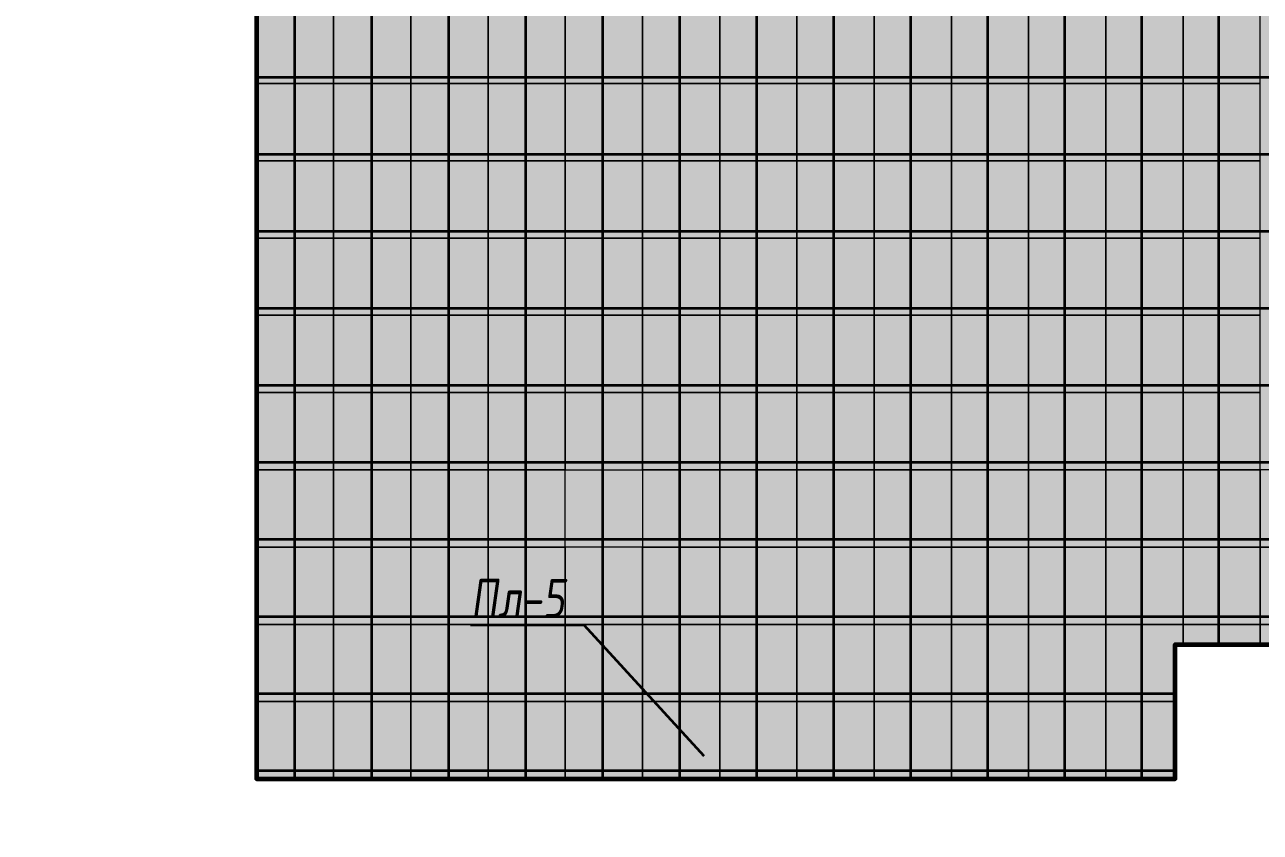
# Model space of a CAD drawing. Header units: millimetres. Extents: x -510890 to 418982, y -118257 to 141350.
# Drawn here: x -81546 to -73546, y -19986 to -14760 of the extents above; entities that cross this region are included whole.
import ezdxf
from ezdxf import colors
from ezdxf.entities.mleader import LeaderData, LeaderLine
from ezdxf.math import Vec2, Vec3

# ---------------------------------------------------------------- set-up
doc = ezdxf.new("R2010")
doc.units = ezdxf.units.MM
doc.layers.add('АР_Площадь контур', color=220, linetype='Continuous', lineweight=35, plot=False)
doc.styles.add('Архитект', font='isocpeur.ttf', dxfattribs={"width": 0.8, "oblique": 8})

msp = doc.modelspace()

# ---------------------------------------------------------------- hatches: boundary and pattern name
at = {"layer": 'АР_Площадь контур', "true_color": 0x000000, "transparency": 33554687}
h = msp.add_hatch(dxfattribs=at)
h.set_pattern_fill('ANSI37', color=18, scale=157, angle=45, style=0)
h.set_pattern_definition([(90, (-59858.06, -93858.9), (-498.475, 0), []), (180, (-59858.06, -93858.9), (-6e-14, -498.475), [])])
h.paths.add_polyline_path([(-74096, -19640.6), (-80045.9, -19640.6), (-80045.6, -15390.6), (-80045.9, -8373.2), (-72431.4, -8370.1), (-72419.9, -18770.8), (-74097.1, -18770.6)])
at = {"layer": 'АР_Площадь контур', "lineweight": 5, "ltscale": 300, "true_color": 0xb8b9bc, "transparency": 33554687}
h = msp.add_hatch(color=9, dxfattribs=at)
h.dxf.hatch_style = 1
h.paths.add_polyline_path([(-74045.6, -16140.6), (-74545.6, -16140.6)], flags=17)
h.paths.add_polyline_path([(-74045.6, -15640.6), (-74545.6, -15640.6), (-74545.6, -16140.6), (-74045.6, -16140.6)])
h.paths.add_polyline_path([(-74545.6, -15640.6), (-75045.6, -15640.6), (-75045.6, -16140.6), (-74545.6, -16140.6)])
h.paths.add_polyline_path([(-74545.6, -14640.6), (-75045.6, -14640.6), (-75045.6, -15640.6), (-74545.6, -15640.6)])
h.paths.add_polyline_path([(-75045.6, -15140.6), (-75545.6, -15140.6)], flags=17)
h.paths.add_polyline_path([(-75045.6, -14640.6), (-75545.6, -14640.6), (-75545.6, -15140.6), (-75045.6, -15140.6)])
h.paths.add_polyline_path([(-75545.6, -14640.6), (-76045.6, -14640.6), (-76045.6, -15140.6), (-75545.6, -15140.6)])
h.paths.add_polyline_path([(-75545.6, -13640.6), (-76045.6, -13640.6), (-76045.6, -14640.6), (-75545.6, -14640.6)])
h.paths.add_polyline_path([(-76045.6, -14140.6), (-76545.6, -14140.6)])
h.paths.add_polyline_path([(-76045.6, -13640.6), (-76545.6, -13640.6), (-76545.6, -14140.6), (-76045.6, -14140.6)])
h.paths.add_polyline_path([(-76545.6, -13640.6), (-77045.6, -13640.6), (-77045.6, -14140.6), (-76545.6, -14140.6)])
h.paths.add_polyline_path([(-77045.6, -13140.6), (-77545.6, -13140.6)])
h.paths.add_polyline_path([(-78045.6, -12140.6), (-78545.6, -12140.6)], flags=17)
h = msp.add_hatch(color=9, dxfattribs=at)
h.dxf.hatch_style = 1
h.paths.add_polyline_path([(-79545.6, -13640.6), (-80045.6, -13640.6)], flags=17)
h.paths.add_polyline_path([(-79045.6, -14140.6), (-79545.6, -14140.6), (-79545.6, -14640.6), (-79045.6, -14640.6)])
h.paths.add_polyline_path([(-78545.6, -14140.6), (-79045.6, -14140.6), (-79045.6, -14640.6), (-78545.6, -14640.6)])
h.paths.add_polyline_path([(-78545.6, -14640.6), (-79045.6, -14640.6)], flags=17)
h.paths.add_polyline_path([(-78045.6, -14140.6), (-78545.6, -14140.6), (-78545.6, -15140.6), (-78045.6, -15140.6)])
h.paths.add_polyline_path([(-78045.6, -15140.6), (-78545.6, -15140.6), (-78545.6, -15640.6), (-78045.6, -15640.6)])
h.paths.add_polyline_path([(-77545.6, -15140.6), (-78045.6, -15140.6), (-78045.6, -15640.6), (-77545.6, -15640.6)])
h.paths.add_polyline_path([(-77545.6, -15640.6), (-78045.6, -15640.6)])
h.paths.add_polyline_path([(-77045.6, -15140.6), (-77545.6, -15140.6), (-77545.6, -16140.6), (-77045.6, -16140.6)])
h.paths.add_polyline_path([(-77045.6, -16140.6), (-77545.6, -16140.6), (-77545.6, -16640.6), (-77045.6, -16640.6)])
h.paths.add_polyline_path([(-76545.6, -16140.6), (-77045.6, -16140.6), (-77045.6, -16640.6), (-76545.6, -16640.6)])
h.paths.add_polyline_path([(-76545.6, -16640.6), (-77045.6, -16640.6)], flags=17)
h.paths.add_polyline_path([(-76045.6, -16140.6), (-76545.6, -16140.6), (-76545.6, -17140.6), (-76045.6, -17140.6)])
h.paths.add_polyline_path([(-76045.6, -17140.6), (-76545.6, -17140.6), (-76545.6, -17640.6), (-76045.6, -17640.6)])
h.paths.add_polyline_path([(-75545.6, -17140.6), (-76045.6, -17140.6), (-76045.6, -17640.6), (-75545.6, -17640.6)])
h.paths.add_polyline_path([(-75545.6, -17640.6), (-76045.6, -17640.6)], flags=17)
h.paths.add_polyline_path([(-75045.6, -17140.6), (-75545.6, -17140.6), (-75545.6, -18140.6), (-75045.6, -18140.6)])
h.paths.add_polyline_path([(-75045.6, -18140.6), (-75545.6, -18140.6), (-75545.6, -18640.6), (-75045.6, -18640.6)])
h.paths.add_polyline_path([(-74545.6, -18140.6), (-75045.6, -18140.6), (-75045.6, -18640.6), (-74545.6, -18640.6)])
h.paths.add_polyline_path([(-74545.6, -18640.6), (-74545.6, -19140.6)], flags=17)
h.paths.add_polyline_path([(-79045.6, -13640.6), (-79545.6, -13640.6), (-79545.6, -14140.6), (-79045.6, -14140.6)])
h.paths.add_polyline_path([(-74096.6, -19140.6), (-74097.1, -18770.6), (-74045.6, -18770.6), (-74045.6, -18140.6), (-74545.6, -18140.6), (-74545.6, -19140.6)])
h.paths.add_polyline_path([(-74096, -19640.6), (-74096.6, -19140.6), (-74545.6, -19140.6), (-74545.6, -19640.6)])
at = {"layer": 'АР_Площадь контур', "lineweight": 5, "ltscale": 300, "true_color": 0x828487, "transparency": 33554687}
h = msp.add_hatch(color=252, dxfattribs=at)
h.dxf.hatch_style = 1
h.paths.add_polyline_path([(-74545.6, -19140.6), (-75045.6, -19140.6), (-75045.6, -19640.6), (-74545.6, -19640.6)])
h.paths.add_polyline_path([(-74545.6, -18640.6), (-75045.6, -18640.6), (-75045.6, -19140.6), (-74545.6, -19140.6)])
h.paths.add_polyline_path([(-75045.6, -18640.6), (-75545.6, -18640.6), (-75545.6, -19140.6), (-75045.6, -19140.6)])
h.paths.add_polyline_path([(-75545.6, -18640.6), (-76045.6, -18640.6), (-76045.6, -19140.6), (-75545.6, -19140.6)])
h.paths.add_polyline_path([(-75545.6, -18140.6), (-76045.6, -18140.6), (-76045.6, -18640.6), (-75545.6, -18640.6)])
h.paths.add_polyline_path([(-75545.6, -17640.6), (-76045.6, -17640.6), (-76045.6, -18140.6), (-75545.6, -18140.6)])
h.paths.add_polyline_path([(-76045.6, -17640.6), (-76545.6, -17640.6), (-76545.6, -18140.6), (-76045.6, -18140.6)])
h.paths.add_polyline_path([(-76545.6, -17640.6), (-77045.6, -17640.6), (-77045.6, -18140.6), (-76545.6, -18140.6)])
h.paths.add_polyline_path([(-76545.6, -17140.6), (-77045.6, -17140.6), (-77045.6, -17640.6), (-76545.6, -17640.6)])
h.paths.add_polyline_path([(-76545.6, -16640.6), (-77045.6, -16640.6), (-77045.6, -17140.6), (-76545.6, -17140.6)])
h.paths.add_polyline_path([(-77045.6, -16640.6), (-77545.6, -16640.6), (-77545.6, -17140.6), (-77045.6, -17140.6)])
h.paths.add_polyline_path([(-77545.6, -16640.6), (-78045.6, -16640.6), (-78045.6, -17140.6), (-77545.6, -17140.6)])
h.paths.add_polyline_path([(-77545.6, -16140.6), (-78045.6, -16140.6), (-78045.6, -16640.6), (-77545.6, -16640.6)])
h.paths.add_polyline_path([(-77545.6, -15640.6), (-78045.6, -15640.6), (-78045.6, -16140.6), (-77545.6, -16140.6)])
h.paths.add_polyline_path([(-78045.6, -15640.6), (-78545.6, -15640.6), (-78545.6, -16140.6), (-78045.6, -16140.6)])
h.paths.add_polyline_path([(-78545.6, -15640.6), (-79045.6, -15640.6), (-79045.6, -16140.6), (-78545.6, -16140.6)])
h.paths.add_polyline_path([(-78545.6, -15140.6), (-79045.6, -15140.6), (-79045.6, -15640.6), (-78545.6, -15640.6)])
h.paths.add_polyline_path([(-78545.6, -14640.6), (-79045.6, -14640.6), (-79045.6, -15140.6), (-78545.6, -15140.6)])
h.paths.add_polyline_path([(-79045.6, -14640.6), (-79545.6, -14640.6), (-79545.6, -15140.6), (-79045.6, -15140.6)])
h.paths.add_polyline_path([(-79545.6, -14640.6), (-80045.6, -14640.6), (-80045.6, -15140.6), (-79545.6, -15140.6)])
h.paths.add_polyline_path([(-79545.6, -14140.6), (-80045.6, -14140.6), (-80045.6, -14640.6), (-79545.6, -14640.6)])
h.paths.add_polyline_path([(-79545.6, -13709.8), (-80045.6, -13709.8), (-80045.6, -14140.6), (-79545.6, -14140.6)])
h.paths.add_polyline_path([(-79545.6, -13640.6), (-80045.6, -13640.6), (-80045.6, -13709.8), (-79545.6, -13709.8)])
h = msp.add_hatch(color=252, dxfattribs=at)
h.dxf.hatch_style = 1
h.paths.add_polyline_path([(-72545.6, -15640.6), (-73045.6, -15640.6), (-73045.6, -16140.6), (-72545.6, -16140.6)])
h.paths.add_polyline_path([(-72545.6, -15140.6), (-73045.6, -15140.6), (-73045.6, -15640.6), (-72545.6, -15640.6)])
h.paths.add_polyline_path([(-72545.6, -14640.6), (-73045.6, -14640.6), (-73045.6, -15140.6), (-72545.6, -15140.6)])
h.paths.add_polyline_path([(-73045.6, -14640.6), (-73545.6, -14640.6), (-73545.6, -15140.6), (-73045.6, -15140.6)])
h.paths.add_polyline_path([(-73545.6, -14640.6), (-74045.6, -14640.6), (-74045.6, -15140.6), (-73545.6, -15140.6)])
h.paths.add_polyline_path([(-73545.6, -14140.6), (-74045.6, -14140.6), (-74045.6, -14640.6), (-73545.6, -14640.6)])
h.paths.add_polyline_path([(-73545.6, -13709.8), (-74045.6, -13709.8), (-74045.6, -14140.6), (-73545.6, -14140.6)])
h.paths.add_polyline_path([(-73545.6, -13640.6), (-74045.6, -13640.6), (-74045.6, -13709.8), (-73545.6, -13709.8)])
h.paths.add_polyline_path([(-72419.8, -16140.6), (-72419.8, -15640.6), (-72545.6, -15640.6), (-72545.6, -16140.6)])
at = {"layer": 'АР_Площадь контур', "lineweight": 5, "ltscale": 300, "transparency": 33554687}
h = msp.add_hatch(color=252, dxfattribs=at)
h.dxf.hatch_style = 1
h.paths.add_polyline_path([(-77545.6, -14640.6), (-78045.6, -14640.6), (-78045.6, -15140.6), (-77545.6, -15140.6)])
h = msp.add_hatch(color=252, dxfattribs=at)
h.dxf.hatch_style = 1
h.paths.add_polyline_path([(-77045.6, -14640.6), (-77545.6, -14640.6), (-77545.6, -15140.6), (-77045.6, -15140.6)])
h = msp.add_hatch(color=252, dxfattribs=at)
h.dxf.hatch_style = 1
h.paths.add_polyline_path([(-76545.6, -14640.6), (-77045.6, -14640.6), (-77045.6, -15140.6), (-76545.6, -15140.6)])
at = {"layer": 'АР_Площадь контур', "lineweight": 5, "ltscale": 300, "true_color": 0x828487, "transparency": 33554687}
h = msp.add_hatch(color=252, dxfattribs=at)
h.dxf.hatch_style = 1
h.paths.add_polyline_path([(-76045.7, -14640.6), (-76545.7, -14640.6), (-76545.7, -15140.6), (-76045.7, -15140.6)])
at = {"layer": 'АР_Площадь контур', "lineweight": 5, "ltscale": 300, "transparency": 33554687}
h = msp.add_hatch(color=252, dxfattribs=at)
h.dxf.hatch_style = 1
h.paths.add_polyline_path([(-74045.6, -14640.6), (-74545.6, -14640.6), (-74545.6, -15140.6), (-74045.6, -15140.6)])
h = msp.add_hatch(color=252, dxfattribs=at)
h.dxf.hatch_style = 1
h.paths.add_polyline_path([(-79545.6, -15140.6), (-80045.6, -15140.6), (-80045.6, -15640.6), (-79545.6, -15640.6)])
h.paths.add_polyline_path([(-79545.6, -15640.6), (-80045.6, -15640.6)], flags=17)
h.paths.add_polyline_path([(-79045.6, -15140.6), (-79545.6, -15140.6), (-79545.6, -16140.6), (-79045.6, -16140.6)])
h.paths.add_polyline_path([(-79045.6, -16140.6), (-79545.6, -16140.6), (-79545.6, -16640.6), (-79045.6, -16640.6)])
h.paths.add_polyline_path([(-78545.6, -16140.6), (-79045.6, -16140.6), (-79045.6, -16640.6), (-78545.6, -16640.6)])
h.paths.add_polyline_path([(-78545.6, -16640.6), (-79045.6, -16640.6)], flags=17)
h.paths.add_polyline_path([(-78045.6, -16140.6), (-78545.6, -16140.6), (-78545.6, -17140.6), (-78045.6, -17140.6)])
h.paths.add_polyline_path([(-78045.6, -17140.6), (-78545.6, -17140.6), (-78545.6, -17640.6), (-78045.6, -17640.6)])
h.paths.add_polyline_path([(-77545.6, -17140.6), (-78045.6, -17140.6), (-78045.6, -17640.6), (-77545.6, -17640.6)])
h.paths.add_polyline_path([(-77545.6, -17640.6), (-78045.6, -17640.6)], flags=17)
h.paths.add_polyline_path([(-77045.6, -17140.6), (-77545.6, -17140.6), (-77545.6, -18140.6), (-77045.6, -18140.6)])
h.paths.add_polyline_path([(-77045.6, -18140.6), (-77545.6, -18140.6), (-77545.6, -18640.6), (-77045.6, -18640.6)])
h.paths.add_polyline_path([(-76545.6, -18140.6), (-77045.6, -18140.6), (-77045.6, -18640.6), (-76545.6, -18640.6)])
h.paths.add_polyline_path([(-76545.6, -18640.6), (-77045.6, -18640.6)], flags=17)
h.paths.add_polyline_path([(-76045.6, -18140.6), (-76545.6, -18140.6), (-76545.6, -19140.6), (-76045.6, -19140.6)])
h.paths.add_polyline_path([(-76045.6, -19140.6), (-76545.6, -19140.6), (-76545.6, -19640.6), (-76045.6, -19640.6)])
h.paths.add_polyline_path([(-75045.6, -19140.6), (-76045.6, -19140.6), (-76045.6, -19640.6), (-75045.6, -19640.6)])
h = msp.add_hatch(color=252, dxfattribs=at)
h.dxf.hatch_style = 1
h.paths.add_polyline_path([(-76545.6, -15140.6), (-77045.6, -15140.6), (-77045.6, -15640.6), (-76545.6, -15640.6)])
at = {"layer": 'АР_Площадь контур', "lineweight": 5, "ltscale": 300, "true_color": 0x828487, "transparency": 33554687}
h = msp.add_hatch(color=252, dxfattribs=at)
h.dxf.hatch_style = 1
h.paths.add_polyline_path([(-76045.7, -15140.6), (-76545.7, -15140.6), (-76545.7, -15640.6), (-76045.7, -15640.6)])
h = msp.add_hatch(color=252, dxfattribs=at)
h.dxf.hatch_style = 1
h.paths.add_polyline_path([(-75545.7, -15140.6), (-76045.7, -15140.6), (-76045.7, -15640.6), (-75545.7, -15640.6)])
h = msp.add_hatch(color=252, dxfattribs=at)
h.dxf.hatch_style = 1
h.paths.add_polyline_path([(-75045.7, -15140.6), (-75545.7, -15140.6), (-75545.7, -15640.6), (-75045.7, -15640.6)])
at = {"layer": 'АР_Площадь контур', "lineweight": 5, "ltscale": 300, "transparency": 33554687}
h = msp.add_hatch(color=252, dxfattribs=at)
h.dxf.hatch_style = 1
h.paths.add_polyline_path([(-74045.6, -15140.6), (-74545.6, -15140.6), (-74545.6, -15640.6), (-74045.6, -15640.6)])
h = msp.add_hatch(color=252, dxfattribs=at)
h.dxf.hatch_style = 1
h.paths.add_polyline_path([(-73545.6, -15140.6), (-74045.6, -15140.6), (-74045.6, -15640.6), (-73545.6, -15640.6)])
h.paths.add_polyline_path([(-73545.6, -15640.6), (-74045.6, -15640.6)], flags=17)
h.paths.add_polyline_path([(-73045.6, -15140.6), (-73545.6, -15140.6), (-73545.6, -16140.6), (-73045.6, -16140.6)])
h.paths.add_polyline_path([(-73045.6, -16140.6), (-73545.6, -16140.6), (-73545.6, -16640.6), (-73045.6, -16640.6)])
h.paths.add_polyline_path([(-72545.6, -16140.6), (-73045.6, -16140.6), (-73045.6, -16640.6), (-72545.6, -16640.6)])
h.paths.add_polyline_path([(-72545.6, -16640.6), (-73045.6, -16640.6)], flags=17)
h.paths.add_polyline_path([(-71545.6, -17640.6), (-72045.6, -17640.6)], flags=17)
h.paths.add_polyline_path([(-70545.6, -18640.6), (-71045.6, -18640.6)], flags=17)
h.paths.add_polyline_path([(-72419.8, -17140.6), (-72419.8, -16140.6), (-72545.6, -16140.6), (-72545.6, -17140.6)])
h.paths.add_polyline_path([(-72419.8, -17640.6), (-72419.8, -17140.6), (-72545.6, -17140.6), (-72545.6, -17640.6)])
at = {"layer": 'АР_Площадь контур', "lineweight": 5, "ltscale": 300, "true_color": 0xb8b9bc, "transparency": 33554687}
h = msp.add_hatch(color=9, dxfattribs=at)
h.dxf.hatch_style = 1
h.paths.add_polyline_path([(-76545.6, -19140.6), (-77045.6, -19140.6), (-77045.6, -19640.6), (-76545.6, -19640.6)])
h.paths.add_polyline_path([(-76545.6, -18640.6), (-77045.6, -18640.6), (-77045.6, -19140.6), (-76545.6, -19140.6)])
h.paths.add_polyline_path([(-77045.6, -18640.6), (-77545.6, -18640.6), (-77545.6, -19140.6), (-77045.6, -19140.6)])
h.paths.add_polyline_path([(-77545.6, -18640.6), (-78045.6, -18640.6), (-78045.6, -19140.6), (-77545.6, -19140.6)])
h.paths.add_polyline_path([(-77545.6, -18140.6), (-78045.6, -18140.6), (-78045.6, -18640.6), (-77545.6, -18640.6)])
h.paths.add_polyline_path([(-77545.6, -17640.6), (-78045.6, -17640.6), (-78045.6, -18140.6), (-77545.6, -18140.6)])
h.paths.add_polyline_path([(-78045.6, -17640.6), (-78545.6, -17640.6), (-78545.6, -18140.6), (-78045.6, -18140.6)])
h.paths.add_polyline_path([(-78545.6, -17640.6), (-79045.6, -17640.6), (-79045.6, -18140.6), (-78545.6, -18140.6)])
h.paths.add_polyline_path([(-78545.6, -17140.6), (-79045.6, -17140.6), (-79045.6, -17640.6), (-78545.6, -17640.6)])
h.paths.add_polyline_path([(-78545.6, -16640.6), (-79045.6, -16640.6), (-79045.6, -17140.6), (-78545.6, -17140.6)])
h.paths.add_polyline_path([(-79045.6, -16640.6), (-79545.6, -16640.6), (-79545.6, -17140.6), (-79045.6, -17140.6)])
h.paths.add_polyline_path([(-79545.6, -16640.6), (-80045.6, -16640.6), (-80045.6, -17140.6), (-79545.6, -17140.6)])
h.paths.add_polyline_path([(-79545.6, -16140.6), (-80045.6, -16140.6), (-80045.6, -16640.6), (-79545.6, -16640.6)])
h.paths.add_polyline_path([(-79545.6, -15640.6), (-80045.6, -15640.6), (-80045.6, -16140.6), (-79545.6, -16140.6)])
at = {"layer": 'АР_Площадь контур', "lineweight": 5, "ltscale": 300, "transparency": 33554687}
h = msp.add_hatch(color=252, dxfattribs=at)
h.dxf.hatch_style = 1
h.paths.add_polyline_path([(-76545.6, -15640.6), (-77045.6, -15640.6), (-77045.6, -16140.6), (-76545.6, -16140.6)])
h = msp.add_hatch(color=252, dxfattribs=at)
h.dxf.hatch_style = 1
h.paths.add_polyline_path([(-76045.6, -15640.6), (-76545.6, -15640.6), (-76545.6, -16140.6), (-76045.6, -16140.6)])
h = msp.add_hatch(color=252, dxfattribs=at)
h.dxf.hatch_style = 1
h.paths.add_polyline_path([(-75545.6, -15640.6), (-76045.6, -15640.6), (-76045.6, -16140.6), (-75545.6, -16140.6)])
at = {"layer": 'АР_Площадь контур', "lineweight": 5, "ltscale": 300, "true_color": 0x828487, "transparency": 33554687}
h = msp.add_hatch(color=252, dxfattribs=at)
h.dxf.hatch_style = 1
h.paths.add_polyline_path([(-75045.7, -15640.6), (-75545.7, -15640.6), (-75545.7, -16140.6), (-75045.7, -16140.6)])
at = {"layer": 'АР_Площадь контур', "lineweight": 5, "ltscale": 300, "true_color": 0xb8b9bc, "transparency": 33554687}
h = msp.add_hatch(color=9, dxfattribs=at)
h.dxf.hatch_style = 1
h.paths.add_polyline_path([(-72545.6, -17640.6), (-73045.6, -17640.6), (-73045.6, -18140.6), (-72545.6, -18140.6)])
h.paths.add_polyline_path([(-72545.6, -17140.6), (-73045.6, -17140.6), (-73045.6, -17640.6), (-72545.6, -17640.6)])
h.paths.add_polyline_path([(-72545.6, -16640.6), (-73045.6, -16640.6), (-73045.6, -17140.6), (-72545.6, -17140.6)])
h.paths.add_polyline_path([(-73045.6, -16640.6), (-73545.6, -16640.6), (-73545.6, -17140.6), (-73045.6, -17140.6)])
h.paths.add_polyline_path([(-73545.6, -16640.6), (-74045.6, -16640.6), (-74045.6, -17140.6), (-73545.6, -17140.6)])
h.paths.add_polyline_path([(-73545.6, -16140.6), (-74045.6, -16140.6), (-74045.6, -16640.6), (-73545.6, -16640.6)])
h.paths.add_polyline_path([(-73545.6, -15640.6), (-74045.6, -15640.6), (-74045.6, -16140.6), (-73545.6, -16140.6)])
h.paths.add_polyline_path([(-72419.9, -18140.6), (-72419.8, -17640.6), (-72545.6, -17640.6), (-72545.6, -18140.6)])
at = {"layer": 'АР_Площадь контур', "lineweight": 5, "ltscale": 300, "transparency": 33554687}
h = msp.add_hatch(color=252, dxfattribs=at)
h.dxf.hatch_style = 1
h.paths.add_polyline_path([(-75545.6, -16140.6), (-76045.6, -16140.6), (-76045.6, -16640.6), (-75545.6, -16640.6)])
at = {"layer": 'АР_Площадь контур', "lineweight": 5, "ltscale": 300, "true_color": 0x828487, "transparency": 33554687}
h = msp.add_hatch(color=252, dxfattribs=at)
h.dxf.hatch_style = 1
h.paths.add_polyline_path([(-75045.7, -16140.6), (-75545.7, -16140.6), (-75545.7, -16640.6), (-75045.7, -16640.6)])
h = msp.add_hatch(color=252, dxfattribs=at)
h.dxf.hatch_style = 1
h.paths.add_polyline_path([(-74545.7, -16140.6), (-75045.7, -16140.6), (-75045.7, -16640.6), (-74545.7, -16640.6)])
h = msp.add_hatch(color=252, dxfattribs=at)
h.dxf.hatch_style = 1
h.paths.add_polyline_path([(-74045.7, -16140.6), (-74545.7, -16140.6), (-74545.7, -16640.6), (-74045.7, -16640.6)])
at = {"layer": 'АР_Площадь контур', "lineweight": 5, "ltscale": 300, "transparency": 33554687}
h = msp.add_hatch(color=252, dxfattribs=at)
h.dxf.hatch_style = 1
h.paths.add_polyline_path([(-75545.6, -16640.6), (-76045.6, -16640.6), (-76045.6, -17140.6), (-75545.6, -17140.6)])
h = msp.add_hatch(color=252, dxfattribs=at)
h.dxf.hatch_style = 1
h.paths.add_polyline_path([(-75045.6, -16640.6), (-75545.6, -16640.6), (-75545.6, -17140.6), (-75045.6, -17140.6)])
h = msp.add_hatch(color=252, dxfattribs=at)
h.dxf.hatch_style = 1
h.paths.add_polyline_path([(-74545.6, -16640.6), (-75045.6, -16640.6), (-75045.6, -17140.6), (-74545.6, -17140.6)])
at = {"layer": 'АР_Площадь контур', "lineweight": 5, "ltscale": 300, "true_color": 0x828487, "transparency": 33554687}
h = msp.add_hatch(color=252, dxfattribs=at)
h.dxf.hatch_style = 1
h.paths.add_polyline_path([(-74045.7, -16640.6), (-74545.7, -16640.6), (-74545.7, -17140.6), (-74045.7, -17140.6)])
at = {"layer": 'АР_Площадь контур', "lineweight": 5, "ltscale": 300, "transparency": 33554687}
h = msp.add_hatch(color=252, dxfattribs=at)
h.dxf.hatch_style = 1
h.paths.add_polyline_path([(-81045.6, -17140.6), (-81545.6, -17140.6)], flags=17)
h.paths.add_polyline_path([(-80045.6, -18140.6), (-80545.6, -18140.6)], flags=17)
h.paths.add_polyline_path([(-79545.6, -17640.6), (-80045.6, -17640.6), (-80045.6, -18640.6), (-79545.6, -18640.6)])
h.paths.add_polyline_path([(-79545.6, -18640.6), (-80045.6, -18640.6), (-80045.6, -19140.6), (-79545.6, -19140.6)])
h.paths.add_polyline_path([(-79045.6, -18640.6), (-79545.6, -18640.6), (-79545.6, -19140.6), (-79045.6, -19140.6)])
h.paths.add_polyline_path([(-79045.6, -19140.6), (-79545.6, -19140.6)], flags=17)
h.paths.add_polyline_path([(-78545.6, -18640.6), (-79045.6, -18640.6), (-79045.6, -19640.6), (-78545.6, -19640.6)])
h.paths.add_polyline_path([(-78045.6, -20140.6), (-78545.6, -20140.6)], flags=17)
at = {"layer": 'АР_Площадь контур', "lineweight": 5, "ltscale": 300, "true_color": 0x828487, "transparency": 33554687}
h = msp.add_hatch(color=252, dxfattribs=at)
h.dxf.hatch_style = 1
h.paths.add_polyline_path([(-80045.9, -17141), (-80045.9, -17640.6), (-80045.6, -17640.6), (-80045.6, -17141)])
h = msp.add_hatch(color=252, dxfattribs=at)
h.dxf.hatch_style = 1
h.paths.add_polyline_path([(-79545.6, -17640.6), (-80045.6, -17640.6)])
h.paths.add_polyline_path([(-79045.6, -17140.6), (-79545.6, -17140.6), (-79545.6, -18140.6), (-79045.6, -18140.6)])
h.paths.add_polyline_path([(-79045.6, -18140.6), (-79545.6, -18140.6), (-79545.6, -18640.6), (-79045.6, -18640.6)])
h.paths.add_polyline_path([(-78045.6, -18140.6), (-79045.6, -18140.6), (-79045.6, -18640.6), (-78045.6, -18640.6)])
h.paths.add_polyline_path([(-79545.6, -17140.6), (-80045.6, -17140.6), (-80045.6, -17640.6), (-79545.6, -17640.6)])
h.paths.add_polyline_path([(-78545.6, -18640.6), (-78545.6, -19140.6)], flags=17)
h.paths.add_polyline_path([(-78045.6, -18693.1), (-78045.6, -18640.6), (-78381.7, -18640.6), (-78545.6, -18640.6), (-78545.6, -19140.6), (-78045.6, -19140.6)])
h.paths.add_polyline_path([(-78045.6, -19140.6), (-78545.6, -19140.6), (-78545.6, -19640.6), (-78045.6, -19640.6)])
h.paths.add_polyline_path([(-77045.6, -19140.6), (-78045.6, -19140.6), (-78045.6, -19640.6), (-77045.6, -19640.6)])
at = {"layer": 'АР_Площадь контур', "lineweight": 5, "ltscale": 300, "transparency": 33554687}
h = msp.add_hatch(color=252, dxfattribs=at)
h.dxf.hatch_style = 1
h.paths.add_polyline_path([(-74545.6, -17140.6), (-75045.6, -17140.6), (-75045.6, -17640.6), (-74545.6, -17640.6)])
at = {"layer": 'АР_Площадь контур', "lineweight": 5, "ltscale": 300, "true_color": 0x828487, "transparency": 33554687}
h = msp.add_hatch(color=252, dxfattribs=at)
h.dxf.hatch_style = 1
h.paths.add_polyline_path([(-74045.7, -17140.6), (-74545.7, -17140.6), (-74545.7, -17640.6), (-74045.7, -17640.6)])
h = msp.add_hatch(color=252, dxfattribs=at)
h.dxf.hatch_style = 1
h.paths.add_polyline_path([(-73545.6, -17640.6), (-74045.6, -17640.6)])
h.paths.add_polyline_path([(-73045.6, -17140.6), (-73545.6, -17140.6), (-73545.6, -18140.6), (-73045.6, -18140.6)])
h.paths.add_polyline_path([(-73045.6, -18140.6), (-73545.6, -18140.6), (-73545.6, -18640.6), (-73045.6, -18640.6)])
h.paths.add_polyline_path([(-73545.6, -17140.6), (-74045.6, -17140.6), (-74045.6, -17640.6), (-73545.6, -17640.6)])
h.paths.add_polyline_path([(-72545.6, -18640.6), (-72545.6, -19140.6)], flags=17)
h.paths.add_polyline_path([(-72419.9, -18770.8), (-72419.9, -18640.6), (-72545.6, -18640.6), (-72545.6, -18770.8)])
h.paths.add_polyline_path([(-72419.9, -18640.6), (-72419.9, -18140.6), (-73045.6, -18140.6), (-73045.6, -18640.6)])
at = {"layer": 'АР_Площадь контур', "lineweight": 5, "ltscale": 300, "transparency": 33554687}
h = msp.add_hatch(color=252, dxfattribs=at)
h.dxf.hatch_style = 1
h.paths.add_polyline_path([(-80045.9, -17640.6), (-80045.9, -18140.6), (-80045.6, -18140.6), (-80045.6, -17640.6)])
h = msp.add_hatch(color=252, dxfattribs=at)
h.dxf.hatch_style = 1
h.paths.add_polyline_path([(-74545.6, -17640.6), (-75045.6, -17640.6), (-75045.6, -18140.6), (-74545.6, -18140.6)])
h = msp.add_hatch(color=252, dxfattribs=at)
h.dxf.hatch_style = 1
h.paths.add_polyline_path([(-73545.6, -17640.6), (-74545.6, -17640.6), (-74545.6, -18140.6), (-73545.6, -18140.6)])
at = {"layer": 'АР_Площадь контур', "lineweight": 5, "ltscale": 300, "true_color": 0xc7c8ca, "transparency": 33554687}
h = msp.add_hatch(color=9, dxfattribs=at)
h.dxf.hatch_style = 1
h.paths.add_polyline_path([(-80045.9, -18140.6), (-80045.9, -18640.6), (-80045.6, -18640.6), (-80045.6, -18140.6)])
at = {"layer": 'АР_Площадь контур', "lineweight": 5, "ltscale": 300, "transparency": 33554687}
h = msp.add_hatch(color=252, dxfattribs=at)
h.dxf.hatch_style = 1
h.paths.add_polyline_path([(-73545.6, -18140.6), (-74045.6, -18140.6), (-74045.6, -18640.6), (-73545.6, -18640.6)])
h = msp.add_hatch(color=252, dxfattribs=at)
h.dxf.hatch_style = 1
h.paths.add_polyline_path([(-72507, -18640.6), (-74045.6, -18640.6), (-74045.6, -18770.7), (-72507, -18770.7)])
at = {"layer": 'АР_Площадь контур', "lineweight": 5, "ltscale": 300, "true_color": 0xc7c8ca, "transparency": 33554687}
h = msp.add_hatch(color=9, dxfattribs=at)
h.dxf.hatch_style = 1
h.paths.add_polyline_path([(-80045.9, -19640.5), (-79645.9, -19640.6), (-79045.6, -19640.6), (-79045.6, -19140.6), (-80045.6, -19140.6), (-80045.6, -19291.9)])

# ---------------------------------------------------------------- linework, layer by layer
at = {"layer": 'АР_Площадь контур', "lineweight": 60}
msp.add_lwpolyline([(-72418.8, -9040.1), (-72418.8, -8373.2), (-80045.9, -8373.2), (-80045.9, -19640.6), (-74096, -19640.6), (-74097.1, -18770.6), (-72419.9, -18770.8), (-72419.5, -15062.4)], dxfattribs=at)
at = {"layer": 'АР_Площадь контур', "lineweight": 5}
for points in [[(-72418.8, -9040.1), (-72418.8, -8373.2), (-80045.9, -8373.2), (-80045.9, -19640.6), (-74096, -19640.6), (-74097.1, -18770.6), (-72419.9, -18770.8), (-72419.5, -9040.1)], [(-80045.9, -17640.6), (-80045.6, -17640.6), (-80045.6, -17140.6), (-80045.9, -17140.6)], [(-80045.9, -18140.6), (-80045.6, -18140.6), (-80045.6, -17640.6), (-80045.9, -17640.6)], [(-80045.9, -18640.6), (-80045.6, -18640.6), (-80045.6, -18140.6), (-80045.9, -18140.6)]]:
    msp.add_lwpolyline(points, dxfattribs=at)
at = {"layer": 'АР_Площадь контур', "lineweight": 5, "ltscale": 300}
for points in [[(-80045.9, -19640.6), (-80045.7, -13640.6)], [(-79545.6, -15140.6), (-79545.6, -14640.6), (-80045.6, -14640.6), (-80045.6, -15140.6), (-79545.6, -15140.6)], [(-79045.6, -15140.6), (-79045.6, -14640.6), (-79545.6, -14640.6), (-79545.6, -15140.6), (-79045.6, -15140.6)], [(-78545.6, -15140.6), (-78545.6, -14640.6), (-79045.6, -14640.6), (-79045.6, -15140.6), (-78545.6, -15140.6)], [(-78045.6, -15140.6), (-78045.6, -14640.6), (-78545.6, -14640.6), (-78545.6, -15140.6), (-78045.6, -15140.6)], [(-77545.6, -15140.6), (-77545.6, -14640.6), (-78045.6, -14640.6), (-78045.6, -15140.6), (-77545.6, -15140.6)], [(-77045.6, -15140.6), (-77045.6, -14640.6), (-77545.6, -14640.6), (-77545.6, -15140.6), (-77045.6, -15140.6)], [(-76545.6, -15140.6), (-76545.6, -14640.6), (-77045.6, -14640.6), (-77045.6, -15140.6), (-76545.6, -15140.6)], [(-76045.6, -15140.6), (-76045.6, -14640.6), (-76545.6, -14640.6), (-76545.6, -15140.6), (-76045.6, -15140.6)], [(-75545.6, -15140.6), (-75545.6, -14640.6), (-76045.6, -14640.6), (-76045.6, -15140.6), (-75545.6, -15140.6)], [(-75045.6, -15140.6), (-75045.6, -14640.6), (-75545.6, -14640.6), (-75545.6, -15140.6), (-75045.6, -15140.6)], [(-74545.6, -15140.6), (-74545.6, -14640.6), (-75045.6, -14640.6), (-75045.6, -15140.6), (-74545.6, -15140.6)], [(-74045.6, -15140.6), (-74045.6, -14640.6), (-74545.6, -14640.6), (-74545.6, -15140.6), (-74045.6, -15140.6)], [(-73545.6, -15140.6), (-73545.6, -14640.6), (-74045.6, -14640.6), (-74045.6, -15140.6), (-73545.6, -15140.6)], [(-79545.6, -15640.6), (-79545.6, -15140.6), (-80045.6, -15140.6), (-80045.6, -15640.6), (-79545.6, -15640.6)], [(-79045.6, -15640.6), (-79045.6, -15140.6), (-79545.6, -15140.6), (-79545.6, -15640.6), (-79045.6, -15640.6)], [(-78545.6, -15640.6), (-78545.6, -15140.6), (-79045.6, -15140.6), (-79045.6, -15640.6), (-78545.6, -15640.6)], [(-78045.6, -15640.6), (-78045.6, -15140.6), (-78545.6, -15140.6), (-78545.6, -15640.6), (-78045.6, -15640.6)], [(-77545.6, -15640.6), (-77545.6, -15140.6), (-78045.6, -15140.6), (-78045.6, -15640.6), (-77545.6, -15640.6)], [(-77045.6, -15640.6), (-77045.6, -15140.6), (-77545.6, -15140.6), (-77545.6, -15640.6), (-77045.6, -15640.6)], [(-76545.6, -15640.6), (-76545.6, -15140.6), (-77045.6, -15140.6), (-77045.6, -15640.6), (-76545.6, -15640.6)], [(-76045.6, -15640.6), (-76045.6, -15140.6), (-76545.6, -15140.6), (-76545.6, -15640.6), (-76045.6, -15640.6)], [(-75545.6, -15640.6), (-75545.6, -15140.6), (-76045.6, -15140.6), (-76045.6, -15640.6), (-75545.6, -15640.6)], [(-75045.6, -15640.6), (-75045.6, -15140.6), (-75545.6, -15140.6), (-75545.6, -15640.6), (-75045.6, -15640.6)], [(-74545.6, -15640.6), (-74545.6, -15140.6), (-75045.6, -15140.6), (-75045.6, -15640.6), (-74545.6, -15640.6)], [(-74045.6, -15640.6), (-74045.6, -15140.6), (-74545.6, -15140.6), (-74545.6, -15640.6), (-74045.6, -15640.6)], [(-73545.6, -15640.6), (-73545.6, -15140.6), (-74045.6, -15140.6), (-74045.6, -15640.6), (-73545.6, -15640.6)], [(-79545.6, -16140.6), (-79545.6, -15640.6), (-80045.6, -15640.6), (-80045.6, -16140.6), (-79545.6, -16140.6)], [(-79045.6, -16140.6), (-79045.6, -15640.6), (-79545.6, -15640.6), (-79545.6, -16140.6), (-79045.6, -16140.6)], [(-78545.6, -16140.6), (-78545.6, -15640.6), (-79045.6, -15640.6), (-79045.6, -16140.6), (-78545.6, -16140.6)], [(-78045.6, -16140.6), (-78045.6, -15640.6), (-78545.6, -15640.6), (-78545.6, -16140.6), (-78045.6, -16140.6)], [(-77545.6, -16140.6), (-77545.6, -15640.6), (-78045.6, -15640.6), (-78045.6, -16140.6), (-77545.6, -16140.6)], [(-77045.6, -16140.6), (-77045.6, -15640.6), (-77545.6, -15640.6), (-77545.6, -16140.6), (-77045.6, -16140.6)], [(-76545.6, -16140.6), (-76545.6, -15640.6), (-77045.6, -15640.6), (-77045.6, -16140.6), (-76545.6, -16140.6)], [(-76045.6, -16140.6), (-76045.6, -15640.6), (-76545.6, -15640.6), (-76545.6, -16140.6), (-76045.6, -16140.6)], [(-75545.6, -16140.6), (-75545.6, -15640.6), (-76045.6, -15640.6), (-76045.6, -16140.6), (-75545.6, -16140.6)], [(-75045.6, -16140.6), (-75045.6, -15640.6), (-75545.6, -15640.6), (-75545.6, -16140.6), (-75045.6, -16140.6)], [(-74545.6, -16140.6), (-74545.6, -15640.6), (-75045.6, -15640.6), (-75045.6, -16140.6), (-74545.6, -16140.6)], [(-74045.6, -16140.6), (-74045.6, -15640.6), (-74545.6, -15640.6), (-74545.6, -16140.6), (-74045.6, -16140.6)], [(-73545.6, -16140.6), (-73545.6, -15640.6), (-74045.6, -15640.6), (-74045.6, -16140.6), (-73545.6, -16140.6)], [(-79545.6, -16640.6), (-79545.6, -16140.6), (-80045.6, -16140.6), (-80045.6, -16640.6), (-79545.6, -16640.6)], [(-79045.6, -16640.6), (-79045.6, -16140.6), (-79545.6, -16140.6), (-79545.6, -16640.6), (-79045.6, -16640.6)], [(-78545.6, -16640.6), (-78545.6, -16140.6), (-79045.6, -16140.6), (-79045.6, -16640.6), (-78545.6, -16640.6)], [(-78045.6, -16640.6), (-78045.6, -16140.6), (-78545.6, -16140.6), (-78545.6, -16640.6), (-78045.6, -16640.6)], [(-77545.6, -16640.6), (-77545.6, -16140.6), (-78045.6, -16140.6), (-78045.6, -16640.6), (-77545.6, -16640.6)], [(-77045.6, -16640.6), (-77045.6, -16140.6), (-77545.6, -16140.6), (-77545.6, -16640.6), (-77045.6, -16640.6)], [(-76545.6, -16640.6), (-76545.6, -16140.6), (-77045.6, -16140.6), (-77045.6, -16640.6), (-76545.6, -16640.6)], [(-76045.6, -16640.6), (-76045.6, -16140.6), (-76545.6, -16140.6), (-76545.6, -16640.6), (-76045.6, -16640.6)], [(-75545.6, -16640.6), (-75545.6, -16140.6), (-76045.6, -16140.6), (-76045.6, -16640.6), (-75545.6, -16640.6)], [(-75045.6, -16640.6), (-75045.6, -16140.6), (-75545.6, -16140.6), (-75545.6, -16640.6), (-75045.6, -16640.6)], [(-74545.6, -16640.6), (-74545.6, -16140.6), (-75045.6, -16140.6), (-75045.6, -16640.6), (-74545.6, -16640.6)], [(-74045.6, -16640.6), (-74045.6, -16140.6), (-74545.6, -16140.6), (-74545.6, -16640.6), (-74045.6, -16640.6)], [(-73545.6, -16640.6), (-73545.6, -16140.6), (-74045.6, -16140.6), (-74045.6, -16640.6), (-73545.6, -16640.6)], [(-79545.6, -17140.6), (-79545.6, -16640.6), (-80045.6, -16640.6), (-80045.6, -17140.6), (-79545.6, -17140.6)], [(-79045.6, -17140.6), (-79045.6, -16640.6), (-79545.6, -16640.6), (-79545.6, -17140.6), (-79045.6, -17140.6)], [(-78545.6, -17140.6), (-78545.6, -16640.6), (-79045.6, -16640.6), (-79045.6, -17140.6), (-78545.6, -17140.6)], [(-78045.6, -17140.6), (-78045.6, -16640.6), (-78545.6, -16640.6), (-78545.6, -17140.6), (-78045.6, -17140.6)], [(-77545.6, -17140.6), (-77545.6, -16640.6), (-78045.6, -16640.6), (-78045.6, -17140.6), (-77545.6, -17140.6)], [(-77045.6, -17140.6), (-77045.6, -16640.6), (-77545.6, -16640.6), (-77545.6, -17140.6), (-77045.6, -17140.6)], [(-76545.6, -17140.6), (-76545.6, -16640.6), (-77045.6, -16640.6), (-77045.6, -17140.6), (-76545.6, -17140.6)], [(-76045.6, -17140.6), (-76045.6, -16640.6), (-76545.6, -16640.6), (-76545.6, -17140.6), (-76045.6, -17140.6)], [(-75545.6, -17140.6), (-75545.6, -16640.6), (-76045.6, -16640.6), (-76045.6, -17140.6), (-75545.6, -17140.6)], [(-75045.6, -17140.6), (-75045.6, -16640.6), (-75545.6, -16640.6), (-75545.6, -17140.6), (-75045.6, -17140.6)], [(-74545.6, -17140.6), (-74545.6, -16640.6), (-75045.6, -16640.6), (-75045.6, -17140.6), (-74545.6, -17140.6)], [(-74045.6, -17140.6), (-74045.6, -16640.6), (-74545.6, -16640.6), (-74545.6, -17140.6), (-74045.6, -17140.6)], [(-73545.6, -17140.6), (-73545.6, -16640.6), (-74045.6, -16640.6), (-74045.6, -17140.6), (-73545.6, -17140.6)], [(-79545.6, -17640.6), (-79545.6, -17140.6), (-80045.6, -17140.6), (-80045.6, -17640.6), (-79545.6, -17640.6)], [(-79045.6, -17640.6), (-79045.6, -17140.6), (-79545.6, -17140.6), (-79545.6, -17640.6), (-79045.6, -17640.6)], [(-78545.6, -17640.6), (-78545.6, -17140.6), (-79045.6, -17140.6), (-79045.6, -17640.6), (-78545.6, -17640.6)], [(-78045.6, -17640.6), (-78045.6, -17140.6), (-78545.6, -17140.6), (-78545.6, -17640.6), (-78045.6, -17640.6)], [(-77545.6, -17640.6), (-77545.6, -17140.6), (-78045.6, -17140.6), (-78045.6, -17640.6), (-77545.6, -17640.6)], [(-77045.6, -17640.6), (-77045.6, -17140.6), (-77545.6, -17140.6), (-77545.6, -17640.6), (-77045.6, -17640.6)], [(-76545.6, -17640.6), (-76545.6, -17140.6), (-77045.6, -17140.6), (-77045.6, -17640.6), (-76545.6, -17640.6)], [(-76045.6, -17640.6), (-76045.6, -17140.6), (-76545.6, -17140.6), (-76545.6, -17640.6), (-76045.6, -17640.6)], [(-75545.6, -17640.6), (-75545.6, -17140.6), (-76045.6, -17140.6), (-76045.6, -17640.6), (-75545.6, -17640.6)], [(-75045.6, -17640.6), (-75045.6, -17140.6), (-75545.6, -17140.6), (-75545.6, -17640.6), (-75045.6, -17640.6)], [(-74545.6, -17640.6), (-74545.6, -17140.6), (-75045.6, -17140.6), (-75045.6, -17640.6), (-74545.6, -17640.6)], [(-74045.6, -17640.6), (-74045.6, -17140.6), (-74545.6, -17140.6), (-74545.6, -17640.6), (-74045.6, -17640.6)], [(-73545.6, -17640.6), (-73545.6, -17140.6), (-74045.6, -17140.6), (-74045.6, -17640.6), (-73545.6, -17640.6)], [(-79545.6, -18140.6), (-79545.6, -17640.6), (-80045.6, -17640.6), (-80045.6, -18140.6), (-79545.6, -18140.6)], [(-79045.6, -18140.6), (-79045.6, -17640.6), (-79545.6, -17640.6), (-79545.6, -18140.6), (-79045.6, -18140.6)], [(-78545.6, -18140.6), (-78545.6, -17640.6), (-79045.6, -17640.6), (-79045.6, -18140.6), (-78545.6, -18140.6)], [(-78045.6, -18140.6), (-78045.6, -17640.6), (-78545.6, -17640.6), (-78545.6, -18140.6), (-78045.6, -18140.6)], [(-77045.6, -18140.6), (-77045.6, -17640.6), (-77545.6, -17640.6), (-77545.6, -18140.6), (-77045.6, -18140.6)], [(-76545.6, -18140.6), (-76545.6, -17640.6), (-77045.6, -17640.6), (-77045.6, -18140.6), (-76545.6, -18140.6)], [(-76045.6, -18140.6), (-76045.6, -17640.6), (-76545.6, -17640.6), (-76545.6, -18140.6), (-76045.6, -18140.6)], [(-75545.6, -18140.6), (-75545.6, -17640.6), (-76045.6, -17640.6), (-76045.6, -18140.6), (-75545.6, -18140.6)], [(-75045.6, -18140.6), (-75045.6, -17640.6), (-75545.6, -17640.6), (-75545.6, -18140.6), (-75045.6, -18140.6)], [(-74545.6, -18140.6), (-74545.6, -17640.6), (-75045.6, -17640.6), (-75045.6, -18140.6), (-74545.6, -18140.6)], [(-74045.6, -18140.6), (-74045.6, -17640.6), (-74545.6, -17640.6), (-74545.6, -18140.6), (-74045.6, -18140.6)], [(-73545.6, -18140.6), (-73545.6, -17640.6), (-74045.6, -17640.6), (-74045.6, -18140.6), (-73545.6, -18140.6)], [(-73045.6, -18140.6), (-73045.6, -17640.6), (-73545.6, -17640.6), (-73545.6, -18140.6), (-73045.6, -18140.6)], [(-79545.6, -18640.6), (-79545.6, -18140.6), (-80045.6, -18140.6), (-80045.6, -18640.6), (-79545.6, -18640.6)], [(-79045.6, -18640.6), (-79045.6, -18140.6), (-79545.6, -18140.6), (-79545.6, -18640.6), (-79045.6, -18640.6)], [(-78545.6, -18640.6), (-78545.6, -18140.6), (-79045.6, -18140.6), (-79045.6, -18640.6), (-78545.6, -18640.6)], [(-78045.6, -18640.6), (-78045.6, -18140.6), (-78545.6, -18140.6), (-78545.6, -18640.6), (-78045.6, -18640.6)], [(-77545.6, -18640.6), (-77545.6, -18140.6), (-78045.6, -18140.6), (-78045.6, -18640.6), (-77545.6, -18640.6)], [(-77045.6, -18640.6), (-77045.6, -18140.6), (-77545.6, -18140.6), (-77545.6, -18640.6), (-77045.6, -18640.6)], [(-76545.6, -18640.6), (-76545.6, -18140.6), (-77045.6, -18140.6), (-77045.6, -18640.6), (-76545.6, -18640.6)], [(-76045.6, -18640.6), (-76045.6, -18140.6), (-76545.6, -18140.6), (-76545.6, -18640.6), (-76045.6, -18640.6)], [(-75545.6, -18640.6), (-75545.6, -18140.6), (-76045.6, -18140.6), (-76045.6, -18640.6), (-75545.6, -18640.6)], [(-75045.6, -18640.6), (-75045.6, -18140.6), (-75545.6, -18140.6), (-75545.6, -18640.6), (-75045.6, -18640.6)], [(-74545.6, -18640.6), (-74545.6, -18140.6), (-75045.6, -18140.6), (-75045.6, -18640.6), (-74545.6, -18640.6)], [(-74045.6, -18640.6), (-74045.6, -18140.6), (-74545.6, -18140.6), (-74545.6, -18640.6), (-74045.6, -18640.6)], [(-73545.6, -18640.6), (-73545.6, -18140.6), (-74045.6, -18140.6), (-74045.6, -18640.6), (-73545.6, -18640.6)], [(-73045.6, -18640.6), (-73045.6, -18140.6), (-73545.6, -18140.6), (-73545.6, -18640.6), (-73045.6, -18640.6)], [(-79545.6, -19140.6), (-79545.6, -18640.6), (-80045.6, -18640.6), (-80045.6, -19140.6), (-79545.6, -19140.6)], [(-79045.6, -19140.6), (-79045.6, -18640.6), (-79545.6, -18640.6), (-79545.6, -19140.6), (-79045.6, -19140.6)], [(-78545.6, -19140.6), (-78545.6, -18640.6), (-79045.6, -18640.6), (-79045.6, -19140.6), (-78545.6, -19140.6)], [(-78045.6, -19140.6), (-78045.6, -18640.6), (-78545.6, -18640.6), (-78545.6, -19140.6), (-78045.6, -19140.6)], [(-77545.6, -19140.6), (-77545.6, -18640.6), (-78045.6, -18640.6), (-78045.6, -19140.6), (-77545.6, -19140.6)], [(-77045.6, -19140.6), (-77045.6, -18640.6), (-77545.6, -18640.6), (-77545.6, -19140.6), (-77045.6, -19140.6)], [(-76545.6, -19140.6), (-76545.6, -18640.6), (-77045.6, -18640.6), (-77045.6, -19140.6), (-76545.6, -19140.6)], [(-76045.6, -19140.6), (-76045.6, -18640.6), (-76545.6, -18640.6), (-76545.6, -19140.6), (-76045.6, -19140.6)], [(-75545.6, -19140.6), (-75545.6, -18640.6), (-76045.6, -18640.6), (-76045.6, -19140.6), (-75545.6, -19140.6)], [(-75045.6, -19140.6), (-75045.6, -18640.6), (-75545.6, -18640.6), (-75545.6, -19140.6), (-75045.6, -19140.6)], [(-74545.6, -19140.6), (-74545.6, -18640.6), (-75045.6, -18640.6), (-75045.6, -19140.6), (-74545.6, -19140.6)], [(-74045.6, -18770.6), (-74045.6, -18640.6), (-74545.6, -18640.6), (-74545.6, -19140.6), (-74096.6, -19140.6)], [(-73545.6, -18770.7), (-73545.6, -18640.6), (-74045.6, -18640.6), (-74045.6, -18770.6)], [(-73045.6, -18770.7), (-73045.6, -18640.6), (-73545.6, -18640.6), (-73545.6, -18770.7), (-73045.6, -18770.7)], [(-79545.6, -19640.6), (-79545.6, -19140.6), (-80045.6, -19140.6), (-80045.6, -19291.9)], [(-79045.6, -19640.6), (-79045.6, -19140.6), (-79545.6, -19140.6), (-79545.6, -19640.6), (-79045.6, -19640.6)], [(-78545.6, -19640.6), (-78545.6, -19140.6), (-79045.6, -19140.6), (-79045.6, -19640.6), (-78545.6, -19640.6)], [(-78045.6, -19640.6), (-78045.6, -19140.6), (-78545.6, -19140.6), (-78545.6, -19640.6), (-78045.6, -19640.6)], [(-77545.6, -19640.6), (-77545.6, -19140.6), (-78045.6, -19140.6), (-78045.6, -19640.6), (-77545.6, -19640.6)], [(-77045.6, -19640.6), (-77045.6, -19140.6), (-77545.6, -19140.6), (-77545.6, -19640.6), (-77045.6, -19640.6)], [(-76545.6, -19640.6), (-76545.6, -19140.6), (-77045.6, -19140.6), (-77045.6, -19640.6), (-76545.6, -19640.6)], [(-76045.6, -19640.6), (-76045.6, -19140.6), (-76545.6, -19140.6), (-76545.6, -19640.6), (-76045.6, -19640.6)], [(-76045.6, -19640.6), (-76045.6, -19140.6), (-76545.6, -19140.6), (-76545.6, -19640.6), (-76045.6, -19640.6)], [(-75545.6, -19640.6), (-75545.6, -19140.6), (-76045.6, -19140.6), (-76045.6, -19640.6), (-75545.6, -19640.6)], [(-75045.6, -19640.6), (-75045.6, -19140.6), (-75545.6, -19140.6), (-75545.6, -19640.6), (-75045.6, -19640.6)], [(-74545.6, -19640.6), (-74545.6, -19140.6), (-75045.6, -19140.6), (-75045.6, -19640.6), (-74545.6, -19640.6)], [(-74096.6, -19140.6), (-74545.6, -19140.6), (-74545.6, -19640.6), (-74096, -19640.6)], [(-80045.9, -19640.6), (-79545.6, -19640.6)]]:
    msp.add_lwpolyline(points, dxfattribs=at)

# ---------------------------------------------------------------- leaders
at = {"layer": 'АР_Площадь контур'}
ml = msp.add_multileader_mtext('Standard', dxfattribs=at)
ml.set_content('Пл-5', color=256, style='Архитект')
ml.set_leader_properties(color=256, linetype='ByLayer', lineweight=-1)
ml.build(insert=Vec2(0, 0))
ml.multileader.update_dxf_attribs({"text_left_attachment_type": 6, "text_right_attachment_type": 6, "dogleg_length": 25, "arrow_head_size": 200})
ctx = ml.context
ctx.base_point, ctx.char_height, ctx.arrow_head_size, ctx.landing_gap_size, ctx.plane_origin = Vec3(-78759.1, -18646.4), 250, 200, 100, Vec3(-91645.1, -18888)
ctx.left_attachment, ctx.right_attachment = 6, 6
notes = []
notes.append((ctx, [(0, (1, 1, 0), (-77923.8, -18646.4), (-1, 0), 25, [(1, [(-77010.9, -19640.6)], 0, [])])]))
ctx.mtext.insert, ctx.mtext.width, ctx.mtext.defined_height, ctx.mtext.line_spacing_style, ctx.mtext.flow_direction = Vec3(-78659.1, -18346.4), 3549.472, 1007.6, 2, 5
for ctx, leaders in notes:
    for number, flags, end, landing, length, lines in leaders:
        leader = LeaderData()
        leader.index, (leader.has_last_leader_line, leader.has_dogleg_vector, leader.attachment_direction) = number, flags
        leader.last_leader_point, leader.dogleg_vector, leader.dogleg_length = Vec3(end), Vec3(landing), length
        for number, points, colour, breaks in lines:
            line = LeaderLine()
            line.index, line.vertices, line.color, line.breaks = number, Vec3.list(points), colors.encode_raw_color(colour), breaks
            leader.lines.append(line)
        ctx.leaders.append(leader)

doc.saveas('drawing.dxf')
